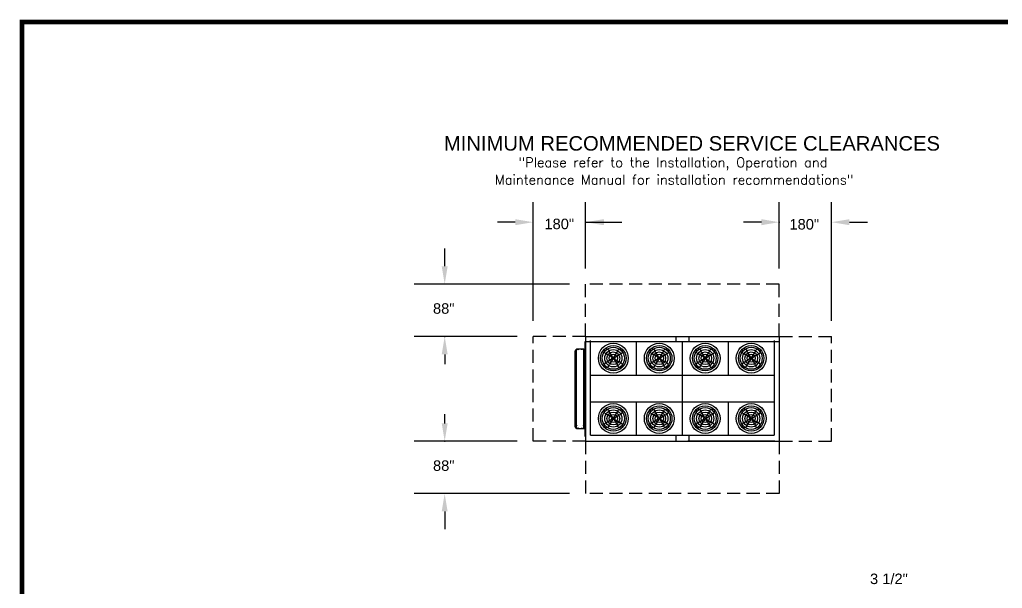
# Model space of a CAD drawing. Extents: x 527 to 1038, y -8 to 315.
# Drawn here: x 535.4 to 798.7, y 158.3 to 310.6 of the extents above; entities that cross this region are included whole.
import ezdxf
from ezdxf.enums import TextEntityAlignment as Align

# ---------------------------------------------------------------- set-up
doc = ezdxf.new("R2010")
doc.units = 0
doc.header["$MEASUREMENT"] = 0
doc.linetypes.add('DASHED', pattern=[0.75, 0.5, -0.25])
doc.layers.get('0').update_dxf_attribs({"linetype": 'CONTINUOUS'})
doc.styles.add('dimentions', font='ARIAL.TTF')
doc.styles.add('SIMPLEX', font='SIMPLEX')

msp = doc.modelspace()

# ---------------------------------------------------------------- linework, layer by layer
at = {"linetype": 'Continuous', "lineweight": 30, "ltscale": 7}
for p, q in [((672.96, 230), (672.96, 261.72)), ((686.98, 244.02), (686.98, 261.72)), ((738.92, 244.02), (738.92, 261.72)), ((752.94, 230), (752.94, 261.72)), ((682.75, 239.79), (641.08, 239.79)), ((668.72, 225.77), (641.08, 225.77)), ((668.72, 197.72), (641.08, 197.72)), ((682.75, 183.7), (641.08, 183.7))]:
    msp.add_line(p, q, dxfattribs=at)
at = {"linetype": 'DASHED', "lineweight": 30, "ltscale": 7}
for p, q in [((686.98, 244.02), (686.98, 261.72)), ((738.92, 244.02), (738.92, 261.72)), ((738.92, 239.79), (686.98, 239.79)), ((686.98, 225.77), (686.98, 239.79)), ((738.92, 225.77), (738.92, 239.79)), ((668.72, 225.77), (641.08, 225.77)), ((686.98, 225.77), (672.96, 225.77)), ((672.96, 197.72), (672.96, 225.77)), ((738.92, 225.77), (752.94, 225.77)), ((752.94, 197.72), (752.94, 225.77)), ((668.72, 197.72), (641.08, 197.72)), ((686.98, 197.72), (672.96, 197.72)), ((686.98, 197.72), (686.98, 183.7)), ((738.92, 197.72), (738.92, 183.7)), ((738.92, 197.72), (752.94, 197.72)), ((738.92, 183.7), (686.98, 183.7))]:
    msp.add_line(p, q, dxfattribs=at)
at = {"lineweight": 30}
for p, q in [((668.17, 256.38), (663.39, 256.38)), ((686.97, 256.38), (692.07, 256.38)), ((691.96, 256.38), (696.75, 256.38)), ((734.13, 256.38), (729.35, 256.38)), ((734.13, 256.38), (730.29, 256.38)), ((757.72, 256.38), (762.51, 256.38)), ((649.26, 244.57), (649.26, 249.36)), ((686.92, 224.46), (738.92, 224.46)), ((686.92, 199.03), (686.92, 224.46)), ((686.98, 225.77), (738.92, 225.77)), ((686.98, 225.77), (686.98, 197.72)), ((688.29, 199.31), (688.29, 224.73)), ((688.29, 224.46), (737.54, 224.46)), ((700.6, 224.46), (700.6, 215.45)), ((711.18, 225.77), (711.18, 224.46)), ((712.92, 224.46), (712.92, 199.31)), ((714.65, 225.77), (714.65, 224.46)), ((725.23, 224.46), (725.23, 215.45)), ((737.54, 224.73), (737.54, 199.31)), ((738.92, 225.77), (738.92, 197.72)), ((738.92, 224.46), (738.92, 199.03)), ((694.24, 220.28), (693.43, 221.56)), ((694.66, 220.27), (695.49, 221.54)), ((706.55, 220.28), (705.74, 221.56)), ((706.97, 220.27), (707.8, 221.54)), ((718.87, 220.28), (718.05, 221.56)), ((719.28, 220.27), (720.12, 221.54)), ((731.18, 220.28), (730.37, 221.56)), ((731.6, 220.27), (732.43, 221.54)), ((649.26, 220.98), (649.26, 218.39)), ((694.12, 219.75), (692.84, 218.94)), ((694.12, 220.16), (692.86, 221)), ((694.23, 219.63), (693.4, 218.37)), ((694.65, 219.63), (695.46, 218.35)), ((694.77, 220.16), (696.05, 220.97)), ((694.77, 219.74), (696.03, 218.91)), ((706.43, 219.75), (705.16, 218.94)), ((706.44, 220.16), (705.17, 221)), ((706.55, 219.63), (705.72, 218.37)), ((706.97, 219.63), (707.78, 218.35)), ((707.08, 220.16), (708.36, 220.97)), ((707.08, 219.74), (708.35, 218.91)), ((718.75, 219.75), (717.47, 218.94)), ((718.75, 220.16), (717.49, 221)), ((718.86, 219.63), (718.03, 218.37)), ((719.28, 219.63), (720.09, 218.35)), ((719.39, 219.74), (720.66, 218.91)), ((719.4, 220.16), (720.68, 220.97)), ((731.06, 219.75), (729.78, 218.94)), ((731.07, 220.16), (729.8, 221)), ((731.18, 219.63), (730.35, 218.37)), ((731.59, 219.63), (732.41, 218.35)), ((731.71, 220.16), (732.99, 220.97)), ((731.71, 219.74), (732.98, 218.91)), ((688.29, 215.45), (737.54, 215.45)), ((688.29, 208.31), (737.54, 208.31)), ((700.6, 208.31), (700.6, 199.31)), ((725.23, 208.31), (725.23, 199.31)), ((694.24, 204.14), (693.43, 205.42)), ((694.66, 204.13), (695.49, 205.4)), ((706.55, 204.14), (705.74, 205.42)), ((706.97, 204.13), (707.8, 205.4)), ((718.87, 204.14), (718.05, 205.42)), ((719.28, 204.13), (720.12, 205.4)), ((731.18, 204.14), (730.37, 205.42)), ((731.6, 204.13), (732.43, 205.4)), ((649.26, 202.51), (649.26, 205.01)), ((694.12, 203.61), (692.84, 202.79)), ((694.12, 204.02), (692.86, 204.85)), ((694.23, 203.49), (693.4, 202.22)), ((694.65, 203.49), (695.46, 202.21)), ((694.77, 204.02), (696.05, 204.83)), ((694.77, 203.6), (696.03, 202.77)), ((706.43, 203.61), (705.16, 202.79)), ((706.44, 204.02), (705.17, 204.85)), ((706.55, 203.49), (705.72, 202.22)), ((706.97, 203.49), (707.78, 202.21)), ((707.08, 204.02), (708.36, 204.83)), ((707.08, 203.6), (708.35, 202.77)), ((718.75, 203.61), (717.47, 202.79)), ((718.75, 204.02), (717.49, 204.85)), ((718.86, 203.49), (718.03, 202.22)), ((719.28, 203.49), (720.09, 202.21)), ((719.39, 203.6), (720.66, 202.77)), ((719.4, 204.02), (720.68, 204.83)), ((731.06, 203.61), (729.78, 202.79)), ((731.07, 204.02), (729.8, 204.85)), ((731.18, 203.49), (730.35, 202.22)), ((731.59, 203.49), (732.41, 202.21)), ((731.71, 204.02), (732.99, 204.83)), ((731.71, 203.6), (732.98, 202.77)), ((686.92, 199.03), (686.92, 199.61)), ((686.92, 197.72), (738.92, 197.72)), ((686.92, 197.72), (693.63, 197.72)), ((686.98, 197.72), (738.92, 197.72)), ((688.05, 197.72), (694.77, 197.72)), ((688.29, 199.31), (737.54, 199.31)), ((711.18, 199.31), (711.18, 197.72)), ((737.75, 197.72), (714.38, 197.72)), ((714.65, 199.31), (714.65, 197.72)), ((649.26, 178.91), (649.26, 174.13))]:
    msp.add_line(p, q, dxfattribs=at)
for p, q in [((684.3, 222.01), (684.26, 221.97)), ((684.26, 201.52), (684.26, 221.97)), ((684.3, 222.01), (684.53, 222.01)), ((684.4, 222.04), (684.4, 222.04)), ((684.47, 222.03), (684.4, 222.04)), ((684.4, 222.04), (684.47, 222.04)), ((684.47, 222.03), (684.47, 222.04)), ((684.49, 222.04), (684.53, 222.04)), ((684.53, 222.03), (684.5, 222.03)), ((684.53, 201.1), (684.53, 222.38)), ((684.53, 222.38), (684.55, 222.38)), ((684.53, 222.01), (684.53, 222.38)), ((684.53, 222.38), (684.53, 222.38)), ((684.53, 201.48), (684.53, 222.01)), ((684.55, 222.38), (684.55, 222.41)), ((686.57, 222.41), (684.55, 222.41)), ((686.57, 222.38), (684.55, 222.38)), ((684.55, 201.1), (684.55, 222.38)), ((684.55, 222.38), (684.55, 222.38)), ((686.57, 222.41), (686.57, 222.38)), ((686.57, 222.38), (686.57, 222.38)), ((686.57, 201.1), (686.57, 222.38)), ((686.57, 222.38), (686.59, 222.38)), ((686.59, 201.1), (686.59, 222.38)), ((686.59, 201.1), (686.59, 222.38)), ((686.59, 222.38), (686.92, 222.38)), ((686.88, 201.1), (686.88, 222.38)), ((684.26, 201.52), (684.3, 201.48)), ((684.53, 201.48), (684.3, 201.48)), ((684.4, 201.46), (684.47, 201.46)), ((684.47, 201.46), (684.4, 201.45)), ((684.4, 201.46), (684.4, 201.45)), ((684.47, 201.46), (684.47, 201.46)), ((684.53, 201.46), (684.49, 201.46)), ((684.5, 201.46), (684.53, 201.46)), ((684.53, 201.1), (684.53, 201.48)), ((684.55, 201.1), (684.53, 201.1)), ((684.53, 201.1), (684.53, 201.1)), ((684.55, 201.1), (686.57, 201.1)), ((684.55, 201.1), (684.55, 201.1)), ((684.55, 201.08), (684.55, 201.1)), ((686.57, 201.08), (684.55, 201.08)), ((686.57, 201.1), (686.57, 201.1)), ((686.57, 201.1), (686.57, 201.08)), ((686.59, 201.1), (686.57, 201.1)), ((686.59, 201.1), (686.92, 201.1))]:
    msp.add_line(p, q)
at = {"const_width": 1.24}
msp.add_lwpolyline([(536, 0), (1032, 0), (1032, 310), (536, 310), (536, 0)], dxfattribs=at)
at = {"lineweight": 30}
for centre, radius in [((694.45, 219.95), 4), ((706.76, 219.95), 4), ((719.07, 219.95), 4), ((731.39, 219.95), 4), ((694.45, 219.95), 3.4), ((694.45, 219.95), 2.95), ((694.45, 219.95), 2.31), ((694.45, 219.95), 1.7), ((706.76, 219.95), 3.4), ((706.76, 219.95), 2.95), ((706.76, 219.95), 2.31), ((706.76, 219.95), 1.7), ((719.07, 219.95), 3.4), ((719.07, 219.95), 2.95), ((719.07, 219.95), 2.31), ((719.07, 219.95), 1.7), ((731.39, 219.95), 3.4), ((731.39, 219.95), 2.95), ((731.39, 219.95), 2.31), ((731.39, 219.95), 1.7), ((694.45, 219.95), 1.09), ((694.45, 219.95), 0.384), ((694.45, 219.95), 0.0759), ((706.76, 219.95), 1.09), ((706.76, 219.95), 0.384), ((706.76, 219.95), 0.0759), ((719.07, 219.95), 1.09), ((719.07, 219.95), 0.384), ((719.07, 219.95), 0.0759), ((731.39, 219.95), 1.09), ((731.39, 219.95), 0.384), ((731.39, 219.95), 0.0759), ((694.45, 203.81), 4), ((694.45, 203.81), 3.4), ((694.45, 203.81), 2.95), ((694.45, 203.81), 2.31), ((694.45, 203.81), 1.7), ((706.76, 203.81), 4), ((706.76, 203.81), 3.4), ((706.76, 203.81), 2.95), ((706.76, 203.81), 2.31), ((706.76, 203.81), 1.7), ((719.07, 203.81), 4), ((719.07, 203.81), 3.4), ((719.07, 203.81), 2.95), ((719.07, 203.81), 2.31), ((719.07, 203.81), 1.7), ((731.39, 203.81), 4), ((731.39, 203.81), 3.4), ((731.39, 203.81), 2.95), ((731.39, 203.81), 2.31), ((731.39, 203.81), 1.7), ((694.45, 203.81), 1.09), ((694.45, 203.81), 0.384), ((694.45, 203.81), 0.0759), ((706.76, 203.81), 1.09), ((706.76, 203.81), 0.384), ((706.76, 203.81), 0.0759), ((719.07, 203.81), 1.09), ((719.07, 203.81), 0.384), ((719.07, 203.81), 0.0759), ((731.39, 203.81), 1.09), ((731.39, 203.81), 0.384), ((731.39, 203.81), 0.0759)]:
    msp.add_circle(centre, radius, dxfattribs=at)
for centre in [(684.64, 221.58), (685, 222.23), (686.01, 222.23), (686.44, 221.58), (684.64, 211.74), (686.44, 211.74), (684.64, 201.91), (685, 201.26), (686.01, 201.26), (686.44, 201.91)]:
    msp.add_circle(centre, 0.0287)
for centre, radius, start, end in [((684.4, 221.99), 0.0496, 89.845, 156.8934), ((684.39, 221.99), 0.0496, 132.4785, 153.0851), ((684.4, 221.99), 0.0451, 89.845, 154.4285), ((684.47, 221.99), 0.0496, 23.3584, 89.845), ((684.47, 221.99), 0.0451, 25.854, 89.845), ((684.57, 222.37), 0.0219, 131.6413, 135.2435), ((684.39, 201.51), 0.0496, 214.8486, 227.989), ((684.4, 201.5), 0.0496, 210.3601, 270.5999), ((684.4, 201.5), 0.0451, 213.7735, 270.5999), ((684.47, 201.51), 0.0496, 270.5999, 328.5967), ((684.47, 201.51), 0.0451, 270.5999, 325.0335)]:
    msp.add_arc(centre, radius, start, end)
for centre, start, end in [((692.89, 221.9), 151.3004, 267.8147), ((692.52, 221.54), 1.3412, 117.8555), ((696.39, 221.51), 61.3004, 177.8147), ((696.03, 221.88), 271.3412, 27.8555), ((705.21, 221.9), 151.3004, 267.8147), ((704.83, 221.54), 1.3412, 117.8555), ((708.71, 221.51), 61.3004, 177.8147), ((708.34, 221.88), 271.3412, 27.8555), ((717.52, 221.9), 151.3004, 267.8147), ((717.15, 221.54), 1.3412, 117.8555), ((721.02, 221.51), 61.3004, 177.8147), ((720.66, 221.88), 271.3412, 27.8555), ((729.83, 221.9), 151.3004, 267.8147), ((729.46, 221.54), 1.3412, 117.8555), ((733.34, 221.51), 61.3004, 177.8147), ((732.97, 221.88), 271.3412, 27.8555), ((692.86, 218.03), 91.3412, 207.8555), ((696, 218.01), 331.3004, 87.8147), ((705.18, 218.03), 91.3412, 207.8555), ((708.31, 218.01), 331.3004, 87.8147), ((717.49, 218.03), 91.3412, 207.8555), ((720.63, 218.01), 331.3004, 87.8147), ((729.81, 218.03), 91.3412, 207.8555), ((732.94, 218.01), 331.3004, 87.8147), ((692.5, 218.4), 241.3004, 357.8147), ((696.37, 218.37), 181.3412, 297.8555), ((704.81, 218.4), 241.3004, 357.8147), ((708.68, 218.37), 181.3412, 297.8555), ((717.12, 218.4), 241.3004, 357.8147), ((721, 218.37), 181.3412, 297.8555), ((729.44, 218.4), 241.3004, 357.8147), ((733.31, 218.37), 181.3412, 297.8555), ((692.89, 205.76), 151.3004, 267.8147), ((692.52, 205.39), 1.3412, 117.8555), ((696.39, 205.37), 61.3004, 177.8147), ((696.03, 205.74), 271.3412, 27.8555), ((705.21, 205.76), 151.3004, 267.8147), ((704.83, 205.39), 1.3412, 117.8555), ((708.71, 205.37), 61.3004, 177.8147), ((708.34, 205.74), 271.3412, 27.8555), ((717.52, 205.76), 151.3004, 267.8147), ((717.15, 205.39), 1.3412, 117.8555), ((721.02, 205.37), 61.3004, 177.8147), ((720.66, 205.74), 271.3412, 27.8555), ((729.83, 205.76), 151.3004, 267.8147), ((729.46, 205.39), 1.3412, 117.8555), ((733.34, 205.37), 61.3004, 177.8147), ((732.97, 205.74), 271.3412, 27.8555), ((692.86, 201.89), 91.3412, 207.8555), ((696, 201.86), 331.3004, 87.8147), ((705.18, 201.89), 91.3412, 207.8555), ((708.31, 201.86), 331.3004, 87.8147), ((717.49, 201.89), 91.3412, 207.8555), ((720.63, 201.86), 331.3004, 87.8147), ((729.81, 201.89), 91.3412, 207.8555), ((732.94, 201.86), 331.3004, 87.8147), ((692.5, 202.26), 241.3004, 357.8147), ((696.37, 202.23), 181.3412, 297.8555), ((704.81, 202.26), 241.3004, 357.8147), ((708.68, 202.23), 181.3412, 297.8555), ((717.12, 202.26), 241.3004, 357.8147), ((721, 202.23), 181.3412, 297.8555), ((729.44, 202.26), 241.3004, 357.8147), ((733.31, 202.23), 181.3412, 297.8555)]:
    msp.add_arc(centre, 0.907, start, end, dxfattribs=at)
for p in [(738.92, 256.38), (649.26, 225.77), (649.26, 197.72), (649.26, 197.72)]:
    msp.add_point(p, dxfattribs=at)
for points in [[(668.17, 255.58), (668.17, 257.18), (672.96, 256.38)], [(691.77, 255.58), (691.77, 257.18), (686.98, 256.38)], [(691.96, 255.58), (691.96, 257.18), (687.18, 256.38)], [(734.13, 255.58), (734.13, 257.18), (738.92, 256.38)], [(734.13, 255.58), (734.13, 257.18), (738.92, 256.38)], [(757.72, 255.58), (757.72, 257.18), (752.94, 256.38)], [(650.06, 244.57), (648.47, 244.57), (649.26, 239.79)], [(650.06, 220.98), (648.47, 220.98), (649.26, 225.77)], [(650.06, 202.51), (648.47, 202.51), (649.26, 197.72)], [(650.06, 178.91), (648.47, 178.91), (649.26, 183.7)]]:
    msp.add_solid(points, dxfattribs=at)

# ---------------------------------------------------------------- texts
at = {"lineweight": 30, "style": 'dimentions'}
for s, height, p in [('MINIMUM RECOMMENDED SERVICE CLEARANCES', 3.875, (649.05, 275.55)), ('180"', 2.812, (675.99, 254.51)), ('180"', 2.812, (741.64, 254.42)), ('88"', 2.812, (646.13, 231.86)), ('88"', 2.812, (646.13, 189.78)), ('3 1/2"', 2.812, (763.23, 159.46))]:
    msp.add_text(s, height=height, dxfattribs=at).set_placement(p)
at = {"lineweight": 30, "style": 'SIMPLEX'}
for s, p in [('"Please refer to the Installation, Operation and', (710.44, 271.12)), ('Maintenance Manual for installation recommendations"', (710.74, 266.46))]:
    msp.add_text(s, height=2.573, dxfattribs=at).set_placement(p, align=Align.CENTER)

doc.saveas('drawing.dxf')
